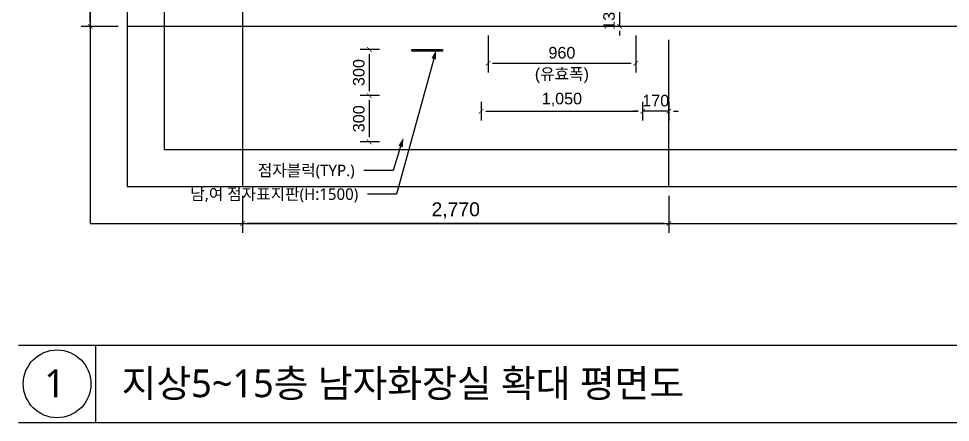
# Model space of a CAD drawing. Header units: millimetres. Extents: x 1155 to 49564, y 630 to 17190.
# Drawn here: x 26625 to 32681, y 8910 to 11531 of the extents above; entities that cross this region are included whole.
import ezdxf
from ezdxf.enums import TextEntityAlignment as Align
from ezdxf.xclip import XClip

# ---------------------------------------------------------------- set-up
doc = ezdxf.new("R2010")
doc.units = ezdxf.units.MM
doc.header["$LTSCALE"] = 30
doc.header["$XCLIPFRAME"] = 0
doc.header["$PDMODE"] = 1
doc.linetypes.add('A_XR_CEN$0$CENTER', pattern=[50.8, 31.75, -6.35, 6.35, -6.35])
doc.linetypes.add('CENTER', pattern=[50.8, 31.75, -6.35, 6.35, -6.35])
doc.layers.get('Defpoints').update_dxf_attribs({"color": 140})
doc.layers.add('A-기준선', color=144, linetype='Continuous', plot=False)
for name, color, linetype in [('A_XR_CEN$0$CTR', 1, 'A_XR_CEN$0$CENTER'), ('CTR', 1, 'CENTER'), ('DIM', 7, 'Continuous'), ('DIM-1', 7, 'Continuous'), ('ELE-4', 4, 'Continuous'), ('RXANNOT', 4, 'Continuous'), ('RXLEADER', 1, 'Continuous'), ('SYM-RM', 6, 'Continuous'), ('TXT', 3, 'Continuous')]:
    doc.layers.add(name, color=color, linetype=linetype)
doc.styles.add('00-GRID$0$ARIAL', font='arial.ttf')
doc.styles.add('맑은고딕', font='malgun.ttf')
doc.dimstyles.new('CJA-30', dxfattribs={"dimscale": 30, "dimtxt": 3, "dimasz": 1, "dimexe": 2, "dimexo": 2, "dimgap": 1, "dimtad": 1, "dimdec": 0, "dimdsep": 46, "dimlunit": 6, "dimtxsty": '00-GRID$0$ARIAL', "dimblk": '00-GRID$0$_ArchTick', "dimcen": 1, "dimclrd": 7, "dimclre": 7, "dimclrt": 3, "dimadec": 0, "dimazin": 0, "dimtfac": 1, "dimtdec": 0, "dimtix": 1, "dimtmove": 2, "dimatfit": 3, "dimldrblk": '00-GRID$0$_ArchTick', "dimfxl": 1, "dimtolj": 1, "dimarcsym": 0})
doc.dimstyles.new('CJA-30(IN)', dxfattribs={"dimscale": 30, "dimtxt": 2.5, "dimasz": 1, "dimexe": 2, "dimexo": 2, "dimgap": 1, "dimtad": 1, "dimdec": 0, "dimdsep": 46, "dimlunit": 6, "dimtxsty": '00-GRID$0$ARIAL', "dimblk": '00-GRID$0$_ArchTick', "dimcen": 1, "dimclrd": 7, "dimclre": 7, "dimclrt": 6, "dimadec": 0, "dimazin": 0, "dimtfac": 1, "dimtdec": 0, "dimtix": 1, "dimtmove": 2, "dimatfit": 3, "dimldrblk": '00-GRID$0$_ArchTick', "dimfxl": 1, "dimtolj": 1, "dimarcsym": 0})

# ---------------------------------------------------------------- blocks, each defined once
blk = doc.blocks.new('A_XR_CEN$0$CEN-2F')
at = {"layer": 'A_XR_CEN$0$CTR', "transparency": 33554687}
for p, q in [((-22600, 10100), (-22600, 287.4)), ((-25629.9, 3200), (0, 3200))]:
    blk.add_line(p, q, dxfattribs=at)
blk = doc.blocks.new('A_XR_CEN$0$xr-cen')
at = {"layer": 'A_XR_CEN$0$CTR', "transparency": 33554687}
blk.add_blockref('A_XR_CEN$0$CEN-2F', (62900, 1102750), dxfattribs=at)
blk = doc.blocks.new('A_XR_CEN', base_point=(126150, -534600))
at = {"layer": 'A_XR_CEN$0$CTR', "transparency": 33554687}
blk.add_blockref('A_XR_CEN$0$xr-cen', (126150, -534600), dxfattribs=at)
blk = doc.blocks.new('00-GRID$0$_ArchTick')
at = {"color": 0, "linetype": 'ByBlock', "const_width": 0.15}
blk.add_lwpolyline([(-0.5, -0.5), (0.5, 0.5)], dxfattribs=at)
blk = doc.blocks.new('*D151')
at = {"layer": 'Defpoints', "color": 0}
for p in [(30851, 10441), (34981, 10441), (34981, 10201)]:
    blk.add_point(p, dxfattribs=at)
at = {"layer": 'DIM', "color": 7, "lineweight": -2}
for p, q in [((30851, 10381), (30851, 10141)), ((34981, 10381), (34981, 10141)), ((30881, 10201), (34951, 10201))]:
    blk.add_line(p, q, dxfattribs=at)
at = {"layer": 'DIM', "color": 7, "lineweight": -2, "xscale": 30, "yscale": 30, "zscale": 30, "rotation": 180}
blk.add_blockref('00-GRID$0$_ArchTick', (30851, 10201), dxfattribs=at)
at = {"layer": 'DIM', "color": 7, "lineweight": -2, "xscale": 30, "yscale": 30, "zscale": 30}
blk.add_blockref('00-GRID$0$_ArchTick', (34981, 10201), dxfattribs=at)
at = {"layer": 'DIM', "color": 3, "insert": (32916, 10285), "char_height": 90, "attachment_point": 5, "style": '00-GRID$0$ARIAL'}
blk.add_mtext('\\A1;4,130', dxfattribs=at)
blk = doc.blocks.new('*D152')
at = {"layer": 'Defpoints', "color": 0}
for p in [(28081, 10441), (30851, 10441), (28081, 10201)]:
    blk.add_point(p, dxfattribs=at)
at = {"layer": 'DIM', "color": 7, "lineweight": -2}
for p, q in [((28081, 10381), (28081, 10141)), ((30851, 10381), (30851, 10141)), ((30821, 10201), (28111, 10201))]:
    blk.add_line(p, q, dxfattribs=at)
at = {"layer": 'DIM', "color": 7, "lineweight": -2, "xscale": 30, "yscale": 30, "zscale": 30, "rotation": 180}
blk.add_blockref('00-GRID$0$_ArchTick', (28081, 10201), dxfattribs=at)
at = {"layer": 'DIM', "color": 7, "lineweight": -2, "xscale": 30, "yscale": 30, "zscale": 30}
blk.add_blockref('00-GRID$0$_ArchTick', (30851, 10201), dxfattribs=at)
at = {"layer": 'DIM', "color": 3, "insert": (29466, 10285), "char_height": 90, "attachment_point": 5, "style": '00-GRID$0$ARIAL'}
blk.add_mtext('\\A1;2,770', dxfattribs=at)
blk = doc.blocks.new('*D161')
at = {"layer": 'Defpoints', "color": 0}
for p in [(27091, 14981), (27331, 14981), (27331, 11481)]:
    blk.add_point(p, dxfattribs=at)
at = {"layer": 'DIM', "color": 7, "lineweight": -2}
for p, q in [((27271, 14981), (27031, 14981)), ((27091, 11511), (27091, 14951)), ((27271, 11481), (27031, 11481))]:
    blk.add_line(p, q, dxfattribs=at)
at = {"layer": 'DIM', "color": 7, "lineweight": -2, "xscale": 30, "yscale": 30, "zscale": 30}
for p, rotation in [((27091, 14981), 90), ((27091, 11481), 270)]:
    blk.add_blockref('00-GRID$0$_ArchTick', p, dxfattribs=dict(at, rotation=rotation))
at = {"layer": 'DIM', "color": 3, "insert": (27006.9, 13231), "char_height": 90, "attachment_point": 5, "rotation": 90, "style": '00-GRID$0$ARIAL'}
blk.add_mtext('\\A1;3,500', dxfattribs=at)
blk = doc.blocks.new('*B119', base_point=(255349.5, 441602.9))
at = {"layer": 'RXLEADER'}
blk.add_lwpolyline([(255349.5, 441602.9, 0, 30, 0), (255333.6, 441545.1, 0, 0, 0)], format="xyseb", dxfattribs=at)
blk.add_lwpolyline([(255333.6, 441545.1), (255092.4, 440666.9), (254903, 440666.9)], dxfattribs=at)
at = {"layer": 'RXANNOT', "style": '맑은고딕'}
blk.add_text('남,여 점자표지판(H:1500)', height=75, dxfattribs=at).set_placement((254843, 440666.9), align=Align.MIDDLE_RIGHT)
blk = doc.blocks.new('*B120', base_point=(255137, 441033.5))
at = {"layer": 'RXLEADER'}
blk.add_lwpolyline([(255137, 441033.5, 0, 30, 0), (255118.8, 440976.4, 0, 0, 0)], format="xyseb", dxfattribs=at)
blk.add_lwpolyline([(255118.8, 440976.4), (255069.3, 440820.9), (254879.9, 440820.9)], dxfattribs=at)
at = {"layer": 'RXANNOT', "style": '맑은고딕'}
blk.add_text('점자블럭(TYP.)', height=75, dxfattribs=at).set_placement((254819.9, 440820.9), align=Align.MIDDLE_RIGHT)
blk = doc.blocks.new('*D166')
at = {"layer": 'Defpoints', "color": 0}
for p in [(29676, 11481), (30636, 11481), (30636, 11241)]:
    blk.add_point(p, dxfattribs=at)
at = {"layer": 'DIM-1', "color": 7, "lineweight": -2}
for p, q in [((29676, 11421), (29676, 11181)), ((30636, 11421), (30636, 11181)), ((29706, 11241), (30606, 11241))]:
    blk.add_line(p, q, dxfattribs=at)
at = {"layer": 'DIM-1', "color": 7, "lineweight": -2, "xscale": 30, "yscale": 30, "zscale": 30, "rotation": 180}
blk.add_blockref('00-GRID$0$_ArchTick', (29676, 11241), dxfattribs=at)
at = {"layer": 'DIM-1', "color": 7, "lineweight": -2, "xscale": 30, "yscale": 30, "zscale": 30}
blk.add_blockref('00-GRID$0$_ArchTick', (30636, 11241), dxfattribs=at)
at = {"layer": 'DIM-1', "color": 6, "char_height": 75, "attachment_point": 5, "style": '00-GRID$0$ARIAL'}
for s, insert in [('\\A1;960', (30156, 11309.3)), ('\\A1;({\\fGulim|b0|i0|c129|p50;유효폭})', (30156, 11161.3))]:
    blk.add_mtext(s, dxfattribs=dict(at, insert=insert))
blk = doc.blocks.new('A$C556C30FE')
at = {"layer": 'ELE-4'}
for p, q in [((1395, 9410), (22005, 9410)), ((1895, 9410), (1895, 8910)), ((1395, 8910), (22005, 8910))]:
    blk.add_line(p, q, dxfattribs=at)
blk = doc.blocks.new('*D129')
at = {"layer": 'Defpoints', "color": 0}
for p in [(28904.5, 11331), (29031, 11331), (29031, 11031)]:
    blk.add_point(p, dxfattribs=at)
at = {"layer": 'DIM-1', "color": 7, "lineweight": -2}
for p, q in [((28971, 11331), (28844.5, 11331)), ((28904.5, 11061), (28904.5, 11301)), ((28971, 11031), (28844.5, 11031))]:
    blk.add_line(p, q, dxfattribs=at)
at = {"layer": 'DIM-1', "color": 7, "lineweight": -2, "xscale": 30, "yscale": 30, "zscale": 30}
for p, rotation in [((28904.5, 11331), 90), ((28904.5, 11031), 270)]:
    blk.add_blockref('00-GRID$0$_ArchTick', p, dxfattribs=dict(at, rotation=rotation))
at = {"layer": 'DIM-1', "color": 6, "insert": (28836.2, 11181), "char_height": 75, "attachment_point": 5, "rotation": 90, "style": '00-GRID$0$ARIAL'}
blk.add_mtext('\\A1;300', dxfattribs=at)
blk = doc.blocks.new('*D130')
at = {"layer": 'Defpoints', "color": 0}
for p in [(28904.5, 11031), (29031, 11031), (29031, 10731)]:
    blk.add_point(p, dxfattribs=at)
at = {"layer": 'DIM-1', "color": 7, "lineweight": -2}
for p, q in [((28971, 11031), (28844.5, 11031)), ((28904.5, 10761), (28904.5, 11001)), ((28971, 10731), (28844.5, 10731))]:
    blk.add_line(p, q, dxfattribs=at)
at = {"layer": 'DIM-1', "color": 7, "lineweight": -2, "xscale": 30, "yscale": 30, "zscale": 30}
for p, rotation in [((28904.5, 11031), 90), ((28904.5, 10731), 270)]:
    blk.add_blockref('00-GRID$0$_ArchTick', p, dxfattribs=dict(at, rotation=rotation))
at = {"layer": 'DIM-1', "color": 6, "insert": (28836.2, 10881), "char_height": 75, "attachment_point": 5, "rotation": 90, "style": '00-GRID$0$ARIAL'}
blk.add_mtext('\\A1;300', dxfattribs=at)
blk = doc.blocks.new('*D176')
at = {"layer": 'Defpoints', "color": 0}
for p in [(30681, 11050.2), (30851, 11050.2), (30681, 10930.2)]:
    blk.add_point(p, dxfattribs=at)
at = {"layer": 'DIM-1', "color": 7, "lineweight": -2}
for p, q in [((30681, 10990.2), (30681, 10870.2)), ((30851, 10990.2), (30851, 10870.2)), ((30651, 10930.2), (30621, 10930.2)), ((30851, 10930.2), (30681, 10930.2)), ((30881, 10930.2), (30911, 10930.2))]:
    blk.add_line(p, q, dxfattribs=at)
at = {"layer": 'DIM-1', "color": 7, "lineweight": -2, "xscale": 30, "yscale": 30, "zscale": 30}
blk.add_blockref('00-GRID$0$_ArchTick', (30681, 10930.2), dxfattribs=at)
at = {"layer": 'DIM-1', "color": 7, "lineweight": -2, "xscale": 30, "yscale": 30, "zscale": 30, "rotation": 180}
blk.add_blockref('00-GRID$0$_ArchTick', (30851, 10930.2), dxfattribs=at)
at = {"layer": 'DIM-1', "color": 6, "insert": (30766, 10998.4), "char_height": 75, "attachment_point": 5, "style": '00-GRID$0$ARIAL'}
blk.add_mtext('\\A1;170', dxfattribs=at)
blk = doc.blocks.new('*D177')
at = {"layer": 'Defpoints', "color": 0}
for p in [(29631, 11050.2), (30681, 11050.2), (30681, 10930.2)]:
    blk.add_point(p, dxfattribs=at)
at = {"layer": 'DIM-1', "color": 7, "lineweight": -2}
for p, q in [((29631, 10990.2), (29631, 10870.2)), ((30681, 10990.2), (30681, 10870.2)), ((29661, 10930.2), (30651, 10930.2))]:
    blk.add_line(p, q, dxfattribs=at)
at = {"layer": 'DIM-1', "color": 7, "lineweight": -2, "xscale": 30, "yscale": 30, "zscale": 30, "rotation": 180}
blk.add_blockref('00-GRID$0$_ArchTick', (29631, 10930.2), dxfattribs=at)
at = {"layer": 'DIM-1', "color": 7, "lineweight": -2, "xscale": 30, "yscale": 30, "zscale": 30}
blk.add_blockref('00-GRID$0$_ArchTick', (30681, 10930.2), dxfattribs=at)
at = {"layer": 'DIM-1', "color": 6, "insert": (30156, 11005.2), "char_height": 75, "attachment_point": 5, "style": '00-GRID$0$ARIAL'}
blk.add_mtext('\\A1;1,050', dxfattribs=at)
blk = doc.blocks.new('*D187')
at = {"layer": 'Defpoints', "color": 0}
for p in [(30771, 11611), (30531, 11481), (30771, 11481)]:
    blk.add_point(p, dxfattribs=at)
at = {"layer": 'DIM-1', "color": 7, "lineweight": -2}
for p, q in [((30531, 11641), (30531, 11671)), ((30711, 11611), (30471, 11611)), ((30531, 11611), (30531, 11481)), ((30711, 11481), (30471, 11481)), ((30531, 11451), (30531, 11421))]:
    blk.add_line(p, q, dxfattribs=at)
at = {"layer": 'DIM-1', "color": 7, "lineweight": -2, "xscale": 30, "yscale": 30, "zscale": 30}
for p, rotation in [((30531, 11611), 270), ((30531, 11481), 90)]:
    blk.add_blockref('00-GRID$0$_ArchTick', p, dxfattribs=dict(at, rotation=rotation))
at = {"layer": 'DIM-1', "color": 6, "insert": (30462.7, 11546), "char_height": 75, "attachment_point": 5, "rotation": 90, "style": '00-GRID$0$ARIAL'}
blk.add_mtext('\\A1;130', dxfattribs=at)

msp = doc.modelspace()

# ---------------------------------------------------------------- linework, layer by layer
at = {"layer": 'A-기준선'}
for points in [[(36061, 10201), (36061, 16061), (27091, 16061), (27091, 10201)], [(35821, 10441), (35821, 15821), (27331, 15821), (27331, 10441)], [(35581, 10681), (35581, 15581), (27571, 15581), (27571, 10681)]]:
    msp.add_lwpolyline(points, close=True, dxfattribs=at)
at = {"layer": 'CTR'}
for p, q in [((28081, 15821), (28081, 10441)), ((28081, 15821), (28081, 10441)), ((30851, 10441), (30851, 15821)), ((35821, 11481), (27331, 11481))]:
    msp.add_line(p, q, dxfattribs=at)
at = {"layer": 'ELE-4'}
msp.add_lwpolyline([(29181, 11331), (29381, 11331), (29381, 11319.7), (29181, 11319.7)], close=True, dxfattribs=at)
at = {"layer": 'SYM-RM'}
msp.add_circle((26875, 9160), 220, dxfattribs=at)

# ---------------------------------------------------------------- block references
at = {"layer": 'CTR'}
msp.add_blockref('A$C556C30FE', (25230, 0), dxfattribs=at)
ref = msp.add_blockref('A_XR_CEN', (-1077869, 51781), dxfattribs=dict(at, rotation=270))
XClip(ref).set_block_clipping_path([(162350.0000000834, 570840.0000006403), (167250.0000002582, 578850.0000006403)])
at = {"layer": 'RXLEADER'}
for name, p in [('*B119', (29338.7, 11327.9)), ('*B120', (29126.2, 10758.5))]:
    msp.add_blockref(name, p, dxfattribs=at)

# ---------------------------------------------------------------- texts
at = {"layer": 'TXT', "style": '맑은고딕'}
for s, p in [('지상5~15층 남자화장실 확대 평면도', (27294.6, 9073.4)), ('1', (26792.6, 9073.4))]:
    msp.add_text(s, height=180, dxfattribs=at).set_placement(p)

# ---------------------------------------------------------------- dimensions: what is measured, and where the dimension line sits
at = {"layer": 'DIM'}
for base, p1, p2, angle, picture, middle in [((27091, 14981), (27331, 11481), (27331, 14981), 270, '*D161', (27006.9, 13231)), ((34981, 10201), (30851, 10441), (34981, 10441), 180, '*D151', (32916, 10285))]:
    dim = msp.add_linear_dim(base=base, p1=p1, p2=p2, angle=angle, dimstyle='CJA-30', dxfattribs=at)
    dim.commit()
    dim.dimension.update_dxf_attribs({"geometry": picture, "text_midpoint": middle})
dim = msp.add_linear_dim(base=(28081, 10201), p1=(30851, 10441), p2=(28081, 10441), dimstyle='CJA-30', dxfattribs=at)
dim.commit()
dim.dimension.update_dxf_attribs({"geometry": '*D152', "text_midpoint": (29466, 10285)})
at = {"layer": 'DIM-1'}
for base, p1, p2, angle, picture, middle in [((30531, 11481), (30771, 11611), (30771, 11481), 90, '*D187', (30462.7, 11546)), ((28904.5, 11331), (29031, 11031), (29031, 11331), 90, '*D129', (28836.2, 11181)), ((28904.5, 11031), (29031, 10731), (29031, 11031), 90, '*D130', (28836.2, 10881)), ((30681, 10930.2), (29631, 11050.2), (30681, 11050.2), 180, '*D177', (30156, 11005.2))]:
    dim = msp.add_linear_dim(base=base, p1=p1, p2=p2, angle=angle, dimstyle='CJA-30(IN)', dxfattribs=at)
    dim.commit()
    dim.dimension.update_dxf_attribs({"geometry": picture, "text_midpoint": middle})
dim = msp.add_linear_dim(base=(30636, 11241), p1=(29676, 11481), p2=(30636, 11481), angle=180, text='<>\\X({\\fGulim|b0|i0|c129|p50;유효폭})', dimstyle='CJA-30(IN)', dxfattribs=at)
dim.commit()
dim.dimension.update_dxf_attribs({"geometry": '*D166', "text_midpoint": (30156, 11309.3)})
dim = msp.add_linear_dim(base=(30681, 10930.2), p1=(30851, 11050.2), p2=(30681, 11050.2), dimstyle='CJA-30(IN)', dxfattribs=at)
dim.commit()
dim.dimension.update_dxf_attribs({"geometry": '*D176', "text_midpoint": (30766, 10998.4)})

doc.saveas('drawing.dxf')
